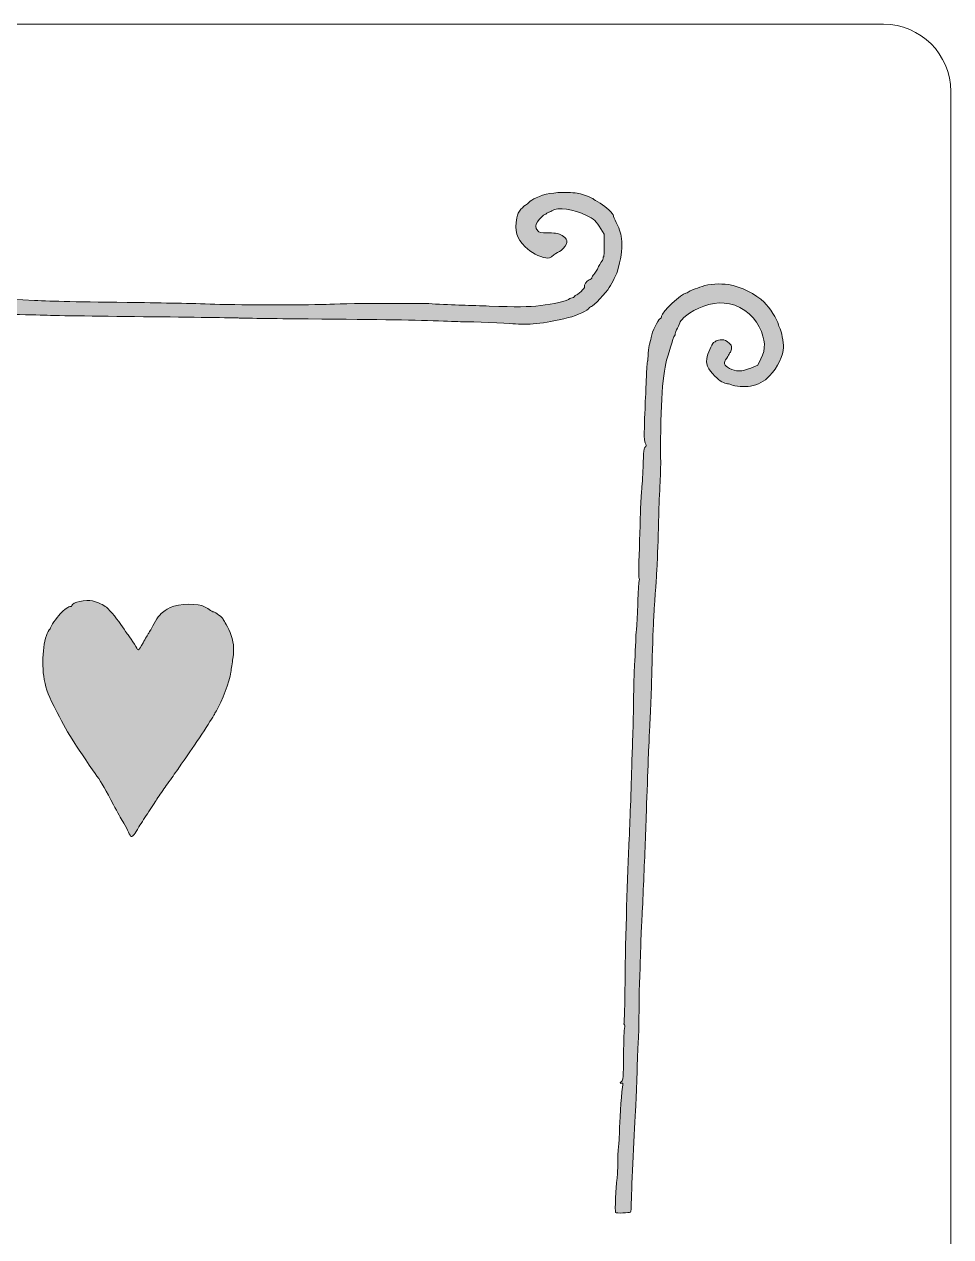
# Model space of a CAD drawing. Header units: inches. Extents: x 0.8 to 3.9, y -5.2 to -0.84.
# Drawn here: x 2.178 to 3.903, y -3.102 to -0.844 of the extents above; entities that cross this region are included whole.
import ezdxf

# ---------------------------------------------------------------- set-up
doc = ezdxf.new("R2010")
doc.units = ezdxf.units.IN
doc.header["$MEASUREMENT"] = 0
doc.layers.add('Layer 1', color=7, linetype='Continuous')

msp = doc.modelspace()

# ---------------------------------------------------------------- hatches: boundary and pattern name
at = {"layer": 'Layer 1', "true_color": 0x231f20}
h = msp.add_hatch(color=250, dxfattribs=at)
h.dxf.hatch_style = 2
edge = h.paths.add_edge_path()
edge.add_spline(control_points=[(3.0875, -1.4014), (3.0779, -1.4003), (3.0083, -1.3976), (2.9978, -1.3979), (2.9965, -1.3979), (2.9789, -1.3973), (2.9586, -1.3965), (2.9081, -1.3946), (2.8465, -1.3936), (2.7066, -1.3925), (2.641, -1.392), (2.5823, -1.3912), (2.5761, -1.3908), (2.57, -1.3904), (2.4908, -1.3894), (2.4001, -1.3884), (2.3094, -1.3875), (2.2252, -1.3862), (2.2128, -1.3856), (2.2005, -1.385), (2.1649, -1.3843), (2.1336, -1.3841), (2.1024, -1.3839), (2.0476, -1.3828), (2.012, -1.3818), (1.9763, -1.3808), (1.8932, -1.3799), (1.8271, -1.3799), (1.736, -1.3798), (1.7061, -1.3793), (1.7027, -1.3778), (1.6988, -1.3761), (1.6983, -1.375), (1.6983, -1.3682), (1.6983, -1.3639), (1.6994, -1.3589), (1.7007, -1.357), (1.7029, -1.3539), (1.7029, -1.3534), (1.7004, -1.352), (1.6944, -1.3487), (1.707, -1.3483), (1.7669, -1.3501), (1.8003, -1.3511), (1.878, -1.3519), (1.9395, -1.3519), (2.0452, -1.3519), (2.0768, -1.3526), (2.1968, -1.3582), (2.2312, -1.3598), (2.2735, -1.3606), (2.3905, -1.3621), (2.4513, -1.3629), (2.493, -1.3638), (2.5417, -1.3655), (2.5708, -1.3665), (2.7261, -1.3665), (2.7402, -1.3655), (2.7669, -1.3636), (2.9116, -1.3628), (2.9373, -1.3644), (2.9534, -1.3654), (2.9785, -1.3665), (2.993, -1.367), (3.0076, -1.3674), (3.0303, -1.3682), (3.0435, -1.3686), (3.0945, -1.3705), (3.1157, -1.3703), (3.1395, -1.3677), (3.1617, -1.3652), (3.1897, -1.3586), (3.1938, -1.3548), (3.1946, -1.354), (3.1967, -1.3534), (3.1983, -1.3534), (3.1999, -1.3534), (3.2016, -1.3523), (3.2021, -1.351), (3.2026, -1.3496), (3.2039, -1.3485), (3.2049, -1.3485), (3.2077, -1.3485), (3.2222, -1.3343), (3.2211, -1.3326), (3.2194, -1.3298), (3.2249, -1.3218), (3.2298, -1.3198), (3.2325, -1.3187), (3.2347, -1.3167), (3.2347, -1.3155), (3.2347, -1.3142), (3.2363, -1.3116), (3.2383, -1.3095), (3.2403, -1.3075), (3.2444, -1.3011), (3.2473, -1.2952), (3.2503, -1.2893), (3.2534, -1.2841), (3.2542, -1.2836), (3.2549, -1.2831), (3.2555, -1.2814), (3.2555, -1.2796), (3.2555, -1.2779), (3.256, -1.2765), (3.2567, -1.2765), (3.2574, -1.2765), (3.2578, -1.2671), (3.2577, -1.2556), (3.2577, -1.2556), (3.2574, -1.2347), (3.2574, -1.2347), (3.2574, -1.2347), (3.2514, -1.2248), (3.2514, -1.2248), (3.2427, -1.2104), (3.2385, -1.2065), (3.2247, -1.1996), (3.2005, -1.1878), (3.1713, -1.1839), (3.1602, -1.1911), (3.1577, -1.1928), (3.1552, -1.1939), (3.1548, -1.1937), (3.1543, -1.1935), (3.1526, -1.1944), (3.1511, -1.1957), (3.1495, -1.197), (3.1477, -1.1981), (3.1471, -1.1982), (3.145, -1.1982), (3.1372, -1.2058), (3.1333, -1.2116), (3.1291, -1.2177), (3.1292, -1.2224), (3.1338, -1.2284), (3.1365, -1.232), (3.1377, -1.2323), (3.1541, -1.2324), (3.1702, -1.2326), (3.1721, -1.2329), (3.1791, -1.2371), (3.1871, -1.2418), (3.1894, -1.2463), (3.1875, -1.2528), (3.1861, -1.2573), (3.1773, -1.2669), (3.1745, -1.2669), (3.1735, -1.2669), (3.1688, -1.2699), (3.164, -1.2734), (3.1564, -1.2793), (3.1548, -1.2798), (3.1491, -1.279), (3.1369, -1.2771), (3.1209, -1.2685), (3.1105, -1.2581), (3.0945, -1.2422), (3.0907, -1.2291), (3.095, -1.2042), (3.0962, -1.1972), (3.0979, -1.1936), (3.1027, -1.1882), (3.1061, -1.1844), (3.1107, -1.1803), (3.113, -1.1791), (3.1152, -1.1779), (3.1177, -1.1758), (3.1184, -1.1746), (3.1191, -1.1734), (3.1249, -1.1698), (3.1312, -1.1668), (3.1461, -1.1595), (3.164, -1.1565), (3.1891, -1.1571), (3.2053, -1.1575), (3.2103, -1.1583), (3.2211, -1.162), (3.2281, -1.1645), (3.235, -1.1674), (3.2363, -1.1685), (3.2376, -1.1696), (3.2439, -1.1734), (3.2502, -1.1771), (3.2611, -1.1834), (3.2747, -1.1964), (3.2747, -1.2005), (3.2747, -1.2015), (3.277, -1.207), (3.2799, -1.2127), (3.2879, -1.2286), (3.2892, -1.2331), (3.2902, -1.2483), (3.2914, -1.265), (3.2891, -1.28), (3.2818, -1.3052), (3.2805, -1.3095), (3.2734, -1.3235), (3.2671, -1.3342), (3.2621, -1.3427), (3.2368, -1.3694), (3.2338, -1.3694), (3.2326, -1.3694), (3.2311, -1.3703), (3.2304, -1.3714), (3.2267, -1.3772), (3.2082, -1.3861), (3.1912, -1.3901), (3.143, -1.4016), (3.1152, -1.4046), (3.0875, -1.4014), (3.0875, -1.4014), (3.0875, -1.4014), (3.0875, -1.4014)], knot_values=[0, 0, 0, 0, 1, 1, 1, 2, 2, 2, 3, 3, 3, 4, 4, 4, 5, 5, 5, 6, 6, 6, 7, 7, 7, 8, 8, 8, 9, 9, 9, 10, 10, 10, 11, 11, 11, 12, 12, 12, 13, 13, 13, 14, 14, 14, 15, 15, 15, 16, 16, 16, 17, 17, 17, 18, 18, 18, 19, 19, 19, 20, 20, 20, 21, 21, 21, 22, 22, 22, 23, 23, 23, 24, 24, 24, 25, 25, 25, 26, 26, 26, 27, 27, 27, 28, 28, 28, 29, 29, 29, 30, 30, 30, 31, 31, 31, 32, 32, 32, 33, 33, 33, 34, 34, 34, 35, 35, 35, 36, 36, 36, 37, 37, 37, 38, 38, 38, 39, 39, 39, 40, 40, 40, 41, 41, 41, 42, 42, 42, 43, 43, 43, 44, 44, 44, 45, 45, 45, 46, 46, 46, 47, 47, 47, 48, 48, 48, 49, 49, 49, 50, 50, 50, 51, 51, 51, 52, 52, 52, 53, 53, 53, 54, 54, 54, 55, 55, 55, 56, 56, 56, 57, 57, 57, 58, 58, 58, 59, 59, 59, 60, 60, 60, 61, 61, 61, 62, 62, 62, 63, 63, 63, 64, 64, 64, 65, 65, 65, 66, 66, 66, 67, 67, 67, 68, 68, 68, 69, 69, 69, 70, 70, 70, 71, 71, 71, 71], degree=3, periodic=1)
h = msp.add_hatch(color=250, dxfattribs=at)
h.dxf.hatch_style = 2
edge = h.paths.add_edge_path()
edge.add_spline(control_points=[(3.2788, -3.0573), (3.2774, -3.055), (3.2793, -3.0081), (3.2813, -2.9963), (3.2823, -2.9906), (3.283, -2.9769), (3.2829, -2.9659), (3.2828, -2.9549), (3.2835, -2.9402), (3.2844, -2.9331), (3.2853, -2.9261), (3.286, -2.9135), (3.286, -2.9051), (3.2859, -2.891), (3.2893, -2.8432), (3.2917, -2.8239), (3.2927, -2.8164), (3.2925, -2.8155), (3.2902, -2.8164), (3.2866, -2.8178), (3.2868, -2.8145), (3.2904, -2.8125), (3.2929, -2.8111), (3.2932, -2.8067), (3.2936, -2.7633), (3.2939, -2.7371), (3.2948, -2.7145), (3.2955, -2.7131), (3.2963, -2.7117), (3.2962, -2.7094), (3.2953, -2.7078), (3.2945, -2.7063), (3.2942, -2.7044), (3.2947, -2.7036), (3.2952, -2.7028), (3.296, -2.6691), (3.2964, -2.6288), (3.2975, -2.5402), (3.3006, -2.4316), (3.3043, -2.3594), (3.3053, -2.3402), (3.3079, -2.2655), (3.3092, -2.2185), (3.3097, -2.2014), (3.3104, -2.1801), (3.3108, -2.1713), (3.3112, -2.1625), (3.3118, -2.1326), (3.3123, -2.1049), (3.3127, -2.0772), (3.3135, -2.0491), (3.3139, -2.0425), (3.3147, -2.0312), (3.3167, -1.9885), (3.3167, -1.9833), (3.3166, -1.982), (3.3173, -1.9731), (3.3181, -1.9635), (3.319, -1.954), (3.32, -1.9317), (3.3205, -1.9139), (3.321, -1.8962), (3.322, -1.8809), (3.3228, -1.88), (3.3236, -1.8791), (3.3236, -1.8773), (3.3227, -1.876), (3.322, -1.8747), (3.3216, -1.8654), (3.322, -1.8553), (3.3229, -1.8296), (3.3244, -1.7822), (3.3251, -1.7536), (3.3254, -1.7404), (3.3264, -1.7224), (3.3273, -1.7135), (3.3282, -1.7047), (3.3294, -1.6849), (3.3299, -1.6695), (3.331, -1.6384), (3.3318, -1.6312), (3.334, -1.6312), (3.3361, -1.6312), (3.336, -1.6258), (3.3338, -1.6236), (3.3326, -1.6225), (3.3321, -1.6151), (3.3323, -1.6029), (3.3325, -1.5855), (3.3328, -1.5769), (3.3349, -1.5312), (3.3353, -1.5224), (3.3359, -1.5069), (3.3364, -1.4968), (3.3371, -1.4799), (3.3379, -1.4704), (3.3386, -1.4704), (3.3388, -1.4704), (3.3392, -1.4641), (3.3395, -1.4564), (3.3399, -1.4487), (3.3409, -1.4411), (3.3417, -1.4396), (3.3426, -1.438), (3.344, -1.4324), (3.345, -1.4271), (3.3471, -1.4158), (3.357, -1.395), (3.3613, -1.3926), (3.363, -1.3918), (3.3644, -1.3894), (3.3644, -1.3874), (3.3644, -1.3803), (3.4022, -1.3447), (3.4097, -1.3447), (3.4111, -1.3447), (3.4131, -1.3438), (3.4143, -1.3426), (3.4154, -1.3415), (3.4196, -1.3394), (3.4236, -1.3379), (3.4275, -1.3365), (3.4349, -1.3338), (3.44, -1.332), (3.4521, -1.3276), (3.4739, -1.3261), (3.4892, -1.3287), (3.5119, -1.3324), (3.5402, -1.3464), (3.5555, -1.3615), (3.5657, -1.3716), (3.5795, -1.3931), (3.5823, -1.4035), (3.5832, -1.4068), (3.5845, -1.4103), (3.5852, -1.4111), (3.5872, -1.4137), (3.5916, -1.4372), (3.5916, -1.4455), (3.5916, -1.4601), (3.5802, -1.4833), (3.5653, -1.4988), (3.5555, -1.5092), (3.5445, -1.515), (3.5298, -1.5177), (3.5196, -1.5196), (3.5002, -1.5184), (3.4949, -1.5156), (3.4931, -1.5146), (3.4898, -1.5137), (3.4875, -1.5135), (3.4811, -1.513), (3.4731, -1.5082), (3.4639, -1.4993), (3.4502, -1.4861), (3.446, -1.4755), (3.4494, -1.4623), (3.4521, -1.4516), (3.4599, -1.4359), (3.4626, -1.4359), (3.4639, -1.4359), (3.4652, -1.4351), (3.4655, -1.4342), (3.4658, -1.4332), (3.4694, -1.432), (3.4735, -1.4316), (3.4796, -1.4309), (3.4819, -1.4314), (3.4863, -1.4345), (3.4942, -1.4401), (3.4956, -1.4424), (3.4945, -1.4487), (3.494, -1.4518), (3.4929, -1.4546), (3.4922, -1.4549), (3.4914, -1.4552), (3.4908, -1.456), (3.4908, -1.4568), (3.4908, -1.4576), (3.4885, -1.4614), (3.4858, -1.4654), (3.4791, -1.4748), (3.4802, -1.4788), (3.4908, -1.4846), (3.5029, -1.4912), (3.5136, -1.491), (3.5305, -1.484), (3.5305, -1.484), (3.5438, -1.4785), (3.5438, -1.4785), (3.5438, -1.4785), (3.5493, -1.4672), (3.5493, -1.4672), (3.559, -1.4474), (3.5583, -1.4323), (3.5463, -1.4073), (3.5348, -1.3832), (3.5076, -1.3647), (3.4809, -1.3629), (3.4574, -1.3613), (3.4277, -1.3715), (3.4088, -1.3876), (3.4042, -1.3915), (3.3999, -1.3963), (3.3993, -1.3981), (3.3988, -1.4), (3.3964, -1.4051), (3.3941, -1.4095), (3.3919, -1.4139), (3.39, -1.4186), (3.39, -1.42), (3.39, -1.4214), (3.3893, -1.4232), (3.3885, -1.424), (3.3869, -1.4257), (3.3754, -1.4624), (3.3725, -1.4753), (3.3685, -1.4927), (3.3658, -1.5182), (3.3642, -1.5552), (3.3628, -1.5865), (3.362, -1.6536), (3.3629, -1.6568), (3.3631, -1.6572), (3.3631, -1.658), (3.3631, -1.6584), (3.3631, -1.6588), (3.3626, -1.6736), (3.362, -1.6911), (3.3614, -1.7087), (3.3607, -1.7234), (3.3604, -1.7239), (3.3601, -1.7244), (3.3595, -1.7446), (3.3589, -1.7688), (3.358, -1.8075), (3.3573, -1.8275), (3.3555, -1.8616), (3.3551, -1.8703), (3.3528, -1.9059), (3.3499, -1.9481), (3.3491, -1.96), (3.3477, -1.9996), (3.3468, -2.0361), (3.3459, -2.0726), (3.344, -2.1241), (3.3426, -2.1505), (3.3413, -2.1769), (3.3399, -2.2057), (3.3396, -2.2145), (3.3387, -2.2366), (3.3373, -2.2787), (3.3363, -2.3066), (3.3359, -2.3193), (3.3352, -2.3391), (3.3348, -2.3506), (3.3343, -2.362), (3.3332, -2.3897), (3.3323, -2.4122), (3.3306, -2.4563), (3.3278, -2.5148), (3.3268, -2.529), (3.3264, -2.5339), (3.3257, -2.5573), (3.3251, -2.581), (3.3246, -2.6048), (3.3238, -2.6251), (3.3235, -2.6263), (3.3231, -2.6274), (3.3227, -2.6486), (3.3226, -2.6735), (3.3225, -2.6983), (3.3218, -2.7277), (3.3211, -2.7387), (3.3205, -2.7497), (3.3194, -2.7763), (3.3188, -2.7979), (3.3182, -2.8195), (3.3171, -2.8468), (3.3163, -2.8587), (3.3134, -2.902), (3.3086, -3.0059), (3.3081, -3.0392), (3.3079, -3.0483), (3.3073, -3.056), (3.3067, -3.0564), (3.3043, -3.0579), (3.2797, -3.0588), (3.2788, -3.0573), (3.2788, -3.0573), (3.2788, -3.0573), (3.2788, -3.0573)], knot_values=[0, 0, 0, 0, 1, 1, 1, 2, 2, 2, 3, 3, 3, 4, 4, 4, 5, 5, 5, 6, 6, 6, 7, 7, 7, 8, 8, 8, 9, 9, 9, 10, 10, 10, 11, 11, 11, 12, 12, 12, 13, 13, 13, 14, 14, 14, 15, 15, 15, 16, 16, 16, 17, 17, 17, 18, 18, 18, 19, 19, 19, 20, 20, 20, 21, 21, 21, 22, 22, 22, 23, 23, 23, 24, 24, 24, 25, 25, 25, 26, 26, 26, 27, 27, 27, 28, 28, 28, 29, 29, 29, 30, 30, 30, 31, 31, 31, 32, 32, 32, 33, 33, 33, 34, 34, 34, 35, 35, 35, 36, 36, 36, 37, 37, 37, 38, 38, 38, 39, 39, 39, 40, 40, 40, 41, 41, 41, 42, 42, 42, 43, 43, 43, 44, 44, 44, 45, 45, 45, 46, 46, 46, 47, 47, 47, 48, 48, 48, 49, 49, 49, 50, 50, 50, 51, 51, 51, 52, 52, 52, 53, 53, 53, 54, 54, 54, 55, 55, 55, 56, 56, 56, 57, 57, 57, 58, 58, 58, 59, 59, 59, 60, 60, 60, 61, 61, 61, 62, 62, 62, 63, 63, 63, 64, 64, 64, 65, 65, 65, 66, 66, 66, 67, 67, 67, 68, 68, 68, 69, 69, 69, 70, 70, 70, 71, 71, 71, 72, 72, 72, 73, 73, 73, 74, 74, 74, 75, 75, 75, 76, 76, 76, 77, 77, 77, 78, 78, 78, 79, 79, 79, 80, 80, 80, 81, 81, 81, 82, 82, 82, 83, 83, 83, 84, 84, 84, 85, 85, 85, 86, 86, 86, 87, 87, 87, 88, 88, 88, 89, 89, 89, 90, 90, 90, 91, 91, 91, 92, 92, 92, 93, 93, 93, 94, 94, 94, 95, 95, 95, 96, 96, 96, 97, 97, 97, 97], degree=3, periodic=1)
h = msp.add_hatch(color=250, dxfattribs=at)
h.dxf.hatch_style = 2
edge = h.paths.add_edge_path()
edge.add_spline(control_points=[(2.3758, -2.3558), (2.3749, -2.3547), (2.3723, -2.3497), (2.3699, -2.3446), (2.3676, -2.3396), (2.3636, -2.3324), (2.3611, -2.3286), (2.3586, -2.3248), (2.351, -2.311), (2.3441, -2.2978), (2.33, -2.2704), (2.3221, -2.2567), (2.313, -2.2441), (2.3065, -2.2351), (2.2783, -2.1933), (2.272, -2.1833), (2.258, -2.1613), (2.2509, -2.1489), (2.2389, -2.1256), (2.2225, -2.0936), (2.2191, -2.0848), (2.2151, -2.0644), (2.2089, -2.0323), (2.2136, -1.9847), (2.2243, -1.972), (2.2255, -1.9706), (2.2265, -1.9688), (2.2265, -1.9679), (2.2265, -1.9659), (2.2382, -1.9492), (2.2446, -1.9421), (2.2517, -1.9341), (2.2615, -1.9273), (2.2642, -1.9283), (2.2656, -1.9289), (2.2665, -1.9282), (2.2665, -1.9267), (2.2665, -1.9208), (2.2933, -1.9145), (2.3051, -1.9177), (2.3148, -1.9203), (2.3256, -1.9254), (2.3309, -1.9297), (2.3378, -1.9356), (2.3532, -1.9543), (2.3609, -1.9663), (2.3648, -1.9723), (2.3687, -1.9781), (2.3697, -1.9791), (2.3727, -1.9822), (2.3881, -2.0059), (2.3881, -2.0074), (2.3881, -2.0082), (2.389, -2.0089), (2.3902, -2.0089), (2.3913, -2.0089), (2.3953, -2.0029), (2.3992, -1.9957), (2.403, -1.9884), (2.4077, -1.9803), (2.4096, -1.9777), (2.4115, -1.975), (2.415, -1.9689), (2.4174, -1.9641), (2.4233, -1.952), (2.4313, -1.9416), (2.4379, -1.9373), (2.4409, -1.9353), (2.4441, -1.9331), (2.445, -1.9324), (2.4539, -1.925), (2.4935, -1.9214), (2.5085, -1.9266), (2.5131, -1.9282), (2.5193, -1.9316), (2.5222, -1.934), (2.5251, -1.9365), (2.5288, -1.9385), (2.5305, -1.9385), (2.5334, -1.9385), (2.5478, -1.9493), (2.5481, -1.9516), (2.5481, -1.9522), (2.5499, -1.9553), (2.552, -1.9584), (2.5541, -1.9615), (2.5582, -1.9697), (2.5611, -1.9765), (2.5677, -1.9923), (2.5692, -2.0066), (2.5663, -2.0252), (2.5651, -2.0329), (2.5634, -2.0444), (2.5625, -2.0508), (2.5601, -2.0678), (2.5461, -2.1051), (2.5355, -2.1226), (2.5337, -2.1256), (2.5317, -2.1292), (2.5311, -2.1305), (2.5288, -2.1355), (2.4911, -2.1925), (2.4755, -2.2145), (2.4718, -2.2198), (2.4645, -2.2303), (2.4593, -2.2377), (2.4542, -2.2452), (2.4455, -2.2575), (2.4401, -2.2649), (2.4347, -2.2724), (2.4271, -2.2836), (2.4232, -2.2898), (2.4193, -2.2959), (2.4111, -2.3085), (2.4049, -2.3178), (2.3986, -2.327), (2.3913, -2.3386), (2.3885, -2.3435), (2.3821, -2.3547), (2.378, -2.3587), (2.3758, -2.3558), (2.3758, -2.3558), (2.3758, -2.3558), (2.3758, -2.3558)], knot_values=[0, 0, 0, 0, 1, 1, 1, 2, 2, 2, 3, 3, 3, 4, 4, 4, 5, 5, 5, 6, 6, 6, 7, 7, 7, 8, 8, 8, 9, 9, 9, 10, 10, 10, 11, 11, 11, 12, 12, 12, 13, 13, 13, 14, 14, 14, 15, 15, 15, 16, 16, 16, 17, 17, 17, 18, 18, 18, 19, 19, 19, 20, 20, 20, 21, 21, 21, 22, 22, 22, 23, 23, 23, 24, 24, 24, 25, 25, 25, 26, 26, 26, 27, 27, 27, 28, 28, 28, 29, 29, 29, 30, 30, 30, 31, 31, 31, 32, 32, 32, 33, 33, 33, 34, 34, 34, 35, 35, 35, 36, 36, 36, 37, 37, 37, 38, 38, 38, 39, 39, 39, 40, 40, 40, 41, 41, 41, 41], degree=3, periodic=1)

# ---------------------------------------------------------------- linework, layer by layer
at = {"layer": 'Layer 1', "color": 2, "lineweight": 5, "true_color": 0xf6eb16}
msp.add_open_spline([(0.9233, -0.8436), (0.9233, -0.8436), (3.7779, -0.8436), (3.7779, -0.8436), (3.8469, -0.8436), (3.9029, -0.8996), (3.9029, -0.9686), (3.9029, -0.9686), (3.9029, -5.0732), (3.9029, -5.0732), (3.9029, -5.1422), (3.8469, -5.1982), (3.7779, -5.1982), (3.7779, -5.1982), (0.9233, -5.1982), (0.9233, -5.1982), (0.8543, -5.1982), (0.7983, -5.1422), (0.7983, -5.0732), (0.7983, -5.0732), (0.7983, -0.9686), (0.7983, -0.9686), (0.7983, -0.8996), (0.8543, -0.8436), (0.9233, -0.8436)], degree=3, knots=[0, 0, 0, 0, 1, 1, 1, 2, 2, 2, 3, 3, 3, 4, 4, 4, 5, 5, 5, 6, 6, 6, 7, 7, 7, 8, 8, 8, 8], dxfattribs=at)
at = {"layer": 'Layer 1', "color": 250, "lineweight": 5, "true_color": 0x231f20}
for points, knots in [([(3.0875, -1.4014), (3.0779, -1.4003), (3.0083, -1.3976), (2.9978, -1.3979), (2.9965, -1.3979), (2.9789, -1.3973), (2.9586, -1.3965), (2.9081, -1.3946), (2.8465, -1.3936), (2.7066, -1.3925), (2.641, -1.392), (2.5823, -1.3912), (2.5761, -1.3908), (2.57, -1.3904), (2.4908, -1.3894), (2.4001, -1.3884), (2.3094, -1.3875), (2.2252, -1.3862), (2.2128, -1.3856), (2.2005, -1.385), (2.1649, -1.3843), (2.1336, -1.3841), (2.1024, -1.3839), (2.0476, -1.3828), (2.012, -1.3818), (1.9763, -1.3808), (1.8932, -1.3799), (1.8271, -1.3799), (1.736, -1.3798), (1.7061, -1.3793), (1.7027, -1.3778), (1.6988, -1.3761), (1.6983, -1.375), (1.6983, -1.3682), (1.6983, -1.3639), (1.6994, -1.3589), (1.7007, -1.357), (1.7029, -1.3539), (1.7029, -1.3534), (1.7004, -1.352), (1.6944, -1.3487), (1.707, -1.3483), (1.7669, -1.3501), (1.8003, -1.3511), (1.878, -1.3519), (1.9395, -1.3519), (2.0452, -1.3519), (2.0768, -1.3526), (2.1968, -1.3582), (2.2312, -1.3598), (2.2735, -1.3606), (2.3905, -1.3621), (2.4513, -1.3629), (2.493, -1.3638), (2.5417, -1.3655), (2.5708, -1.3665), (2.7261, -1.3665), (2.7402, -1.3655), (2.7669, -1.3636), (2.9116, -1.3628), (2.9373, -1.3644), (2.9534, -1.3654), (2.9785, -1.3665), (2.993, -1.367), (3.0076, -1.3674), (3.0303, -1.3682), (3.0435, -1.3686), (3.0945, -1.3705), (3.1157, -1.3703), (3.1395, -1.3677), (3.1617, -1.3652), (3.1897, -1.3586), (3.1938, -1.3548), (3.1946, -1.354), (3.1967, -1.3534), (3.1983, -1.3534), (3.1999, -1.3534), (3.2016, -1.3523), (3.2021, -1.351), (3.2026, -1.3496), (3.2039, -1.3485), (3.2049, -1.3485), (3.2077, -1.3485), (3.2222, -1.3343), (3.2211, -1.3326), (3.2194, -1.3298), (3.2249, -1.3218), (3.2298, -1.3198), (3.2325, -1.3187), (3.2347, -1.3167), (3.2347, -1.3155), (3.2347, -1.3142), (3.2363, -1.3116), (3.2383, -1.3095), (3.2403, -1.3075), (3.2444, -1.3011), (3.2473, -1.2952), (3.2503, -1.2893), (3.2534, -1.2841), (3.2542, -1.2836), (3.2549, -1.2831), (3.2555, -1.2814), (3.2555, -1.2796), (3.2555, -1.2779), (3.256, -1.2765), (3.2567, -1.2765), (3.2574, -1.2765), (3.2578, -1.2671), (3.2577, -1.2556), (3.2577, -1.2556), (3.2574, -1.2347), (3.2574, -1.2347), (3.2574, -1.2347), (3.2514, -1.2248), (3.2514, -1.2248), (3.2427, -1.2104), (3.2385, -1.2065), (3.2247, -1.1996), (3.2005, -1.1878), (3.1713, -1.1839), (3.1602, -1.1911), (3.1577, -1.1928), (3.1552, -1.1939), (3.1548, -1.1937), (3.1543, -1.1935), (3.1526, -1.1944), (3.1511, -1.1957), (3.1495, -1.197), (3.1477, -1.1981), (3.1471, -1.1982), (3.145, -1.1982), (3.1372, -1.2058), (3.1333, -1.2116), (3.1291, -1.2177), (3.1292, -1.2224), (3.1338, -1.2284), (3.1365, -1.232), (3.1377, -1.2323), (3.1541, -1.2324), (3.1702, -1.2326), (3.1721, -1.2329), (3.1791, -1.2371), (3.1871, -1.2418), (3.1894, -1.2463), (3.1875, -1.2528), (3.1861, -1.2573), (3.1773, -1.2669), (3.1745, -1.2669), (3.1735, -1.2669), (3.1688, -1.2699), (3.164, -1.2734), (3.1564, -1.2793), (3.1548, -1.2798), (3.1491, -1.279), (3.1369, -1.2771), (3.1209, -1.2685), (3.1105, -1.2581), (3.0945, -1.2422), (3.0907, -1.2291), (3.095, -1.2042), (3.0962, -1.1972), (3.0979, -1.1936), (3.1027, -1.1882), (3.1061, -1.1844), (3.1107, -1.1803), (3.113, -1.1791), (3.1152, -1.1779), (3.1177, -1.1758), (3.1184, -1.1746), (3.1191, -1.1734), (3.1249, -1.1698), (3.1312, -1.1668), (3.1461, -1.1595), (3.164, -1.1565), (3.1891, -1.1571), (3.2053, -1.1575), (3.2103, -1.1583), (3.2211, -1.162), (3.2281, -1.1645), (3.235, -1.1674), (3.2363, -1.1685), (3.2376, -1.1696), (3.2439, -1.1734), (3.2502, -1.1771), (3.2611, -1.1834), (3.2747, -1.1964), (3.2747, -1.2005), (3.2747, -1.2015), (3.277, -1.207), (3.2799, -1.2127), (3.2879, -1.2286), (3.2892, -1.2331), (3.2902, -1.2483), (3.2914, -1.265), (3.2891, -1.28), (3.2818, -1.3052), (3.2805, -1.3095), (3.2734, -1.3235), (3.2671, -1.3342), (3.2621, -1.3427), (3.2368, -1.3694), (3.2338, -1.3694), (3.2326, -1.3694), (3.2311, -1.3703), (3.2304, -1.3714), (3.2267, -1.3772), (3.2082, -1.3861), (3.1912, -1.3901), (3.143, -1.4016), (3.1152, -1.4046), (3.0875, -1.4014), (3.0875, -1.4014), (3.0875, -1.4014), (3.0875, -1.4014)], [0, 0, 0, 0, 1, 1, 1, 2, 2, 2, 3, 3, 3, 4, 4, 4, 5, 5, 5, 6, 6, 6, 7, 7, 7, 8, 8, 8, 9, 9, 9, 10, 10, 10, 11, 11, 11, 12, 12, 12, 13, 13, 13, 14, 14, 14, 15, 15, 15, 16, 16, 16, 17, 17, 17, 18, 18, 18, 19, 19, 19, 20, 20, 20, 21, 21, 21, 22, 22, 22, 23, 23, 23, 24, 24, 24, 25, 25, 25, 26, 26, 26, 27, 27, 27, 28, 28, 28, 29, 29, 29, 30, 30, 30, 31, 31, 31, 32, 32, 32, 33, 33, 33, 34, 34, 34, 35, 35, 35, 36, 36, 36, 37, 37, 37, 38, 38, 38, 39, 39, 39, 40, 40, 40, 41, 41, 41, 42, 42, 42, 43, 43, 43, 44, 44, 44, 45, 45, 45, 46, 46, 46, 47, 47, 47, 48, 48, 48, 49, 49, 49, 50, 50, 50, 51, 51, 51, 52, 52, 52, 53, 53, 53, 54, 54, 54, 55, 55, 55, 56, 56, 56, 57, 57, 57, 58, 58, 58, 59, 59, 59, 60, 60, 60, 61, 61, 61, 62, 62, 62, 63, 63, 63, 64, 64, 64, 65, 65, 65, 66, 66, 66, 67, 67, 67, 68, 68, 68, 69, 69, 69, 70, 70, 70, 71, 71, 71, 71]), ([(3.2788, -3.0573), (3.2774, -3.055), (3.2793, -3.0081), (3.2813, -2.9963), (3.2823, -2.9906), (3.283, -2.9769), (3.2829, -2.9659), (3.2828, -2.9549), (3.2835, -2.9402), (3.2844, -2.9331), (3.2853, -2.9261), (3.286, -2.9135), (3.286, -2.9051), (3.2859, -2.891), (3.2893, -2.8432), (3.2917, -2.8239), (3.2927, -2.8164), (3.2925, -2.8155), (3.2902, -2.8164), (3.2866, -2.8178), (3.2868, -2.8145), (3.2904, -2.8125), (3.2929, -2.8111), (3.2932, -2.8067), (3.2936, -2.7633), (3.2939, -2.7371), (3.2948, -2.7145), (3.2955, -2.7131), (3.2963, -2.7117), (3.2962, -2.7094), (3.2953, -2.7078), (3.2945, -2.7063), (3.2942, -2.7044), (3.2947, -2.7036), (3.2952, -2.7028), (3.296, -2.6691), (3.2964, -2.6288), (3.2975, -2.5402), (3.3006, -2.4316), (3.3043, -2.3594), (3.3053, -2.3402), (3.3079, -2.2655), (3.3092, -2.2185), (3.3097, -2.2014), (3.3104, -2.1801), (3.3108, -2.1713), (3.3112, -2.1625), (3.3118, -2.1326), (3.3123, -2.1049), (3.3127, -2.0772), (3.3135, -2.0491), (3.3139, -2.0425), (3.3147, -2.0312), (3.3167, -1.9885), (3.3167, -1.9833), (3.3166, -1.982), (3.3173, -1.9731), (3.3181, -1.9635), (3.319, -1.954), (3.32, -1.9317), (3.3205, -1.9139), (3.321, -1.8962), (3.322, -1.8809), (3.3228, -1.88), (3.3236, -1.8791), (3.3236, -1.8773), (3.3227, -1.876), (3.322, -1.8747), (3.3216, -1.8654), (3.322, -1.8553), (3.3229, -1.8296), (3.3244, -1.7822), (3.3251, -1.7536), (3.3254, -1.7404), (3.3264, -1.7224), (3.3273, -1.7135), (3.3282, -1.7047), (3.3294, -1.6849), (3.3299, -1.6695), (3.331, -1.6384), (3.3318, -1.6312), (3.334, -1.6312), (3.3361, -1.6312), (3.336, -1.6258), (3.3338, -1.6236), (3.3326, -1.6225), (3.3321, -1.6151), (3.3323, -1.6029), (3.3325, -1.5855), (3.3328, -1.5769), (3.3349, -1.5312), (3.3353, -1.5224), (3.3359, -1.5069), (3.3364, -1.4968), (3.3371, -1.4799), (3.3379, -1.4704), (3.3386, -1.4704), (3.3388, -1.4704), (3.3392, -1.4641), (3.3395, -1.4564), (3.3399, -1.4487), (3.3409, -1.4411), (3.3417, -1.4396), (3.3426, -1.438), (3.344, -1.4324), (3.345, -1.4271), (3.3471, -1.4158), (3.357, -1.395), (3.3613, -1.3926), (3.363, -1.3918), (3.3644, -1.3894), (3.3644, -1.3874), (3.3644, -1.3803), (3.4022, -1.3447), (3.4097, -1.3447), (3.4111, -1.3447), (3.4131, -1.3438), (3.4143, -1.3426), (3.4154, -1.3415), (3.4196, -1.3394), (3.4236, -1.3379), (3.4275, -1.3365), (3.4349, -1.3338), (3.44, -1.332), (3.4521, -1.3276), (3.4739, -1.3261), (3.4892, -1.3287), (3.5119, -1.3324), (3.5402, -1.3464), (3.5555, -1.3615), (3.5657, -1.3716), (3.5795, -1.3931), (3.5823, -1.4035), (3.5832, -1.4068), (3.5845, -1.4103), (3.5852, -1.4111), (3.5872, -1.4137), (3.5916, -1.4372), (3.5916, -1.4455), (3.5916, -1.4601), (3.5802, -1.4833), (3.5653, -1.4988), (3.5555, -1.5092), (3.5445, -1.515), (3.5298, -1.5177), (3.5196, -1.5196), (3.5002, -1.5184), (3.4949, -1.5156), (3.4931, -1.5146), (3.4898, -1.5137), (3.4875, -1.5135), (3.4811, -1.513), (3.4731, -1.5082), (3.4639, -1.4993), (3.4502, -1.4861), (3.446, -1.4755), (3.4494, -1.4623), (3.4521, -1.4516), (3.4599, -1.4359), (3.4626, -1.4359), (3.4639, -1.4359), (3.4652, -1.4351), (3.4655, -1.4342), (3.4658, -1.4332), (3.4694, -1.432), (3.4735, -1.4316), (3.4796, -1.4309), (3.4819, -1.4314), (3.4863, -1.4345), (3.4942, -1.4401), (3.4956, -1.4424), (3.4945, -1.4487), (3.494, -1.4518), (3.4929, -1.4546), (3.4922, -1.4549), (3.4914, -1.4552), (3.4908, -1.456), (3.4908, -1.4568), (3.4908, -1.4576), (3.4885, -1.4614), (3.4858, -1.4654), (3.4791, -1.4748), (3.4802, -1.4788), (3.4908, -1.4846), (3.5029, -1.4912), (3.5136, -1.491), (3.5305, -1.484), (3.5305, -1.484), (3.5438, -1.4785), (3.5438, -1.4785), (3.5438, -1.4785), (3.5493, -1.4672), (3.5493, -1.4672), (3.559, -1.4474), (3.5583, -1.4323), (3.5463, -1.4073), (3.5348, -1.3832), (3.5076, -1.3647), (3.4809, -1.3629), (3.4574, -1.3613), (3.4277, -1.3715), (3.4088, -1.3876), (3.4042, -1.3915), (3.3999, -1.3963), (3.3993, -1.3981), (3.3988, -1.4), (3.3964, -1.4051), (3.3941, -1.4095), (3.3919, -1.4139), (3.39, -1.4186), (3.39, -1.42), (3.39, -1.4214), (3.3893, -1.4232), (3.3885, -1.424), (3.3869, -1.4257), (3.3754, -1.4624), (3.3725, -1.4753), (3.3685, -1.4927), (3.3658, -1.5182), (3.3642, -1.5552), (3.3628, -1.5865), (3.362, -1.6536), (3.3629, -1.6568), (3.3631, -1.6572), (3.3631, -1.658), (3.3631, -1.6584), (3.3631, -1.6588), (3.3626, -1.6736), (3.362, -1.6911), (3.3614, -1.7087), (3.3607, -1.7234), (3.3604, -1.7239), (3.3601, -1.7244), (3.3595, -1.7446), (3.3589, -1.7688), (3.358, -1.8075), (3.3573, -1.8275), (3.3555, -1.8616), (3.3551, -1.8703), (3.3528, -1.9059), (3.3499, -1.9481), (3.3491, -1.96), (3.3477, -1.9996), (3.3468, -2.0361), (3.3459, -2.0726), (3.344, -2.1241), (3.3426, -2.1505), (3.3413, -2.1769), (3.3399, -2.2057), (3.3396, -2.2145), (3.3387, -2.2366), (3.3373, -2.2787), (3.3363, -2.3066), (3.3359, -2.3193), (3.3352, -2.3391), (3.3348, -2.3506), (3.3343, -2.362), (3.3332, -2.3897), (3.3323, -2.4122), (3.3306, -2.4563), (3.3278, -2.5148), (3.3268, -2.529), (3.3264, -2.5339), (3.3257, -2.5573), (3.3251, -2.581), (3.3246, -2.6048), (3.3238, -2.6251), (3.3235, -2.6263), (3.3231, -2.6274), (3.3227, -2.6486), (3.3226, -2.6735), (3.3225, -2.6983), (3.3218, -2.7277), (3.3211, -2.7387), (3.3205, -2.7497), (3.3194, -2.7763), (3.3188, -2.7979), (3.3182, -2.8195), (3.3171, -2.8468), (3.3163, -2.8587), (3.3134, -2.902), (3.3086, -3.0059), (3.3081, -3.0392), (3.3079, -3.0483), (3.3073, -3.056), (3.3067, -3.0564), (3.3043, -3.0579), (3.2797, -3.0588), (3.2788, -3.0573), (3.2788, -3.0573), (3.2788, -3.0573), (3.2788, -3.0573)], [0, 0, 0, 0, 1, 1, 1, 2, 2, 2, 3, 3, 3, 4, 4, 4, 5, 5, 5, 6, 6, 6, 7, 7, 7, 8, 8, 8, 9, 9, 9, 10, 10, 10, 11, 11, 11, 12, 12, 12, 13, 13, 13, 14, 14, 14, 15, 15, 15, 16, 16, 16, 17, 17, 17, 18, 18, 18, 19, 19, 19, 20, 20, 20, 21, 21, 21, 22, 22, 22, 23, 23, 23, 24, 24, 24, 25, 25, 25, 26, 26, 26, 27, 27, 27, 28, 28, 28, 29, 29, 29, 30, 30, 30, 31, 31, 31, 32, 32, 32, 33, 33, 33, 34, 34, 34, 35, 35, 35, 36, 36, 36, 37, 37, 37, 38, 38, 38, 39, 39, 39, 40, 40, 40, 41, 41, 41, 42, 42, 42, 43, 43, 43, 44, 44, 44, 45, 45, 45, 46, 46, 46, 47, 47, 47, 48, 48, 48, 49, 49, 49, 50, 50, 50, 51, 51, 51, 52, 52, 52, 53, 53, 53, 54, 54, 54, 55, 55, 55, 56, 56, 56, 57, 57, 57, 58, 58, 58, 59, 59, 59, 60, 60, 60, 61, 61, 61, 62, 62, 62, 63, 63, 63, 64, 64, 64, 65, 65, 65, 66, 66, 66, 67, 67, 67, 68, 68, 68, 69, 69, 69, 70, 70, 70, 71, 71, 71, 72, 72, 72, 73, 73, 73, 74, 74, 74, 75, 75, 75, 76, 76, 76, 77, 77, 77, 78, 78, 78, 79, 79, 79, 80, 80, 80, 81, 81, 81, 82, 82, 82, 83, 83, 83, 84, 84, 84, 85, 85, 85, 86, 86, 86, 87, 87, 87, 88, 88, 88, 89, 89, 89, 90, 90, 90, 91, 91, 91, 92, 92, 92, 93, 93, 93, 94, 94, 94, 95, 95, 95, 96, 96, 96, 97, 97, 97, 97]), ([(2.3758, -2.3558), (2.3749, -2.3547), (2.3723, -2.3497), (2.3699, -2.3446), (2.3676, -2.3396), (2.3636, -2.3324), (2.3611, -2.3286), (2.3586, -2.3248), (2.351, -2.311), (2.3441, -2.2978), (2.33, -2.2704), (2.3221, -2.2567), (2.313, -2.2441), (2.3065, -2.2351), (2.2783, -2.1933), (2.272, -2.1833), (2.258, -2.1613), (2.2509, -2.1489), (2.2389, -2.1256), (2.2225, -2.0936), (2.2191, -2.0848), (2.2151, -2.0644), (2.2089, -2.0323), (2.2136, -1.9847), (2.2243, -1.972), (2.2255, -1.9706), (2.2265, -1.9688), (2.2265, -1.9679), (2.2265, -1.9659), (2.2382, -1.9492), (2.2446, -1.9421), (2.2517, -1.9341), (2.2615, -1.9273), (2.2642, -1.9283), (2.2656, -1.9289), (2.2665, -1.9282), (2.2665, -1.9267), (2.2665, -1.9208), (2.2933, -1.9145), (2.3051, -1.9177), (2.3148, -1.9203), (2.3256, -1.9254), (2.3309, -1.9297), (2.3378, -1.9356), (2.3532, -1.9543), (2.3609, -1.9663), (2.3648, -1.9723), (2.3687, -1.9781), (2.3697, -1.9791), (2.3727, -1.9822), (2.3881, -2.0059), (2.3881, -2.0074), (2.3881, -2.0082), (2.389, -2.0089), (2.3902, -2.0089), (2.3913, -2.0089), (2.3953, -2.0029), (2.3992, -1.9957), (2.403, -1.9884), (2.4077, -1.9803), (2.4096, -1.9777), (2.4115, -1.975), (2.415, -1.9689), (2.4174, -1.9641), (2.4233, -1.952), (2.4313, -1.9416), (2.4379, -1.9373), (2.4409, -1.9353), (2.4441, -1.9331), (2.445, -1.9324), (2.4539, -1.925), (2.4935, -1.9214), (2.5085, -1.9266), (2.5131, -1.9282), (2.5193, -1.9316), (2.5222, -1.934), (2.5251, -1.9365), (2.5288, -1.9385), (2.5305, -1.9385), (2.5334, -1.9385), (2.5478, -1.9493), (2.5481, -1.9516), (2.5481, -1.9522), (2.5499, -1.9553), (2.552, -1.9584), (2.5541, -1.9615), (2.5582, -1.9697), (2.5611, -1.9765), (2.5677, -1.9923), (2.5692, -2.0066), (2.5663, -2.0252), (2.5651, -2.0329), (2.5634, -2.0444), (2.5625, -2.0508), (2.5601, -2.0678), (2.5461, -2.1051), (2.5355, -2.1226), (2.5337, -2.1256), (2.5317, -2.1292), (2.5311, -2.1305), (2.5288, -2.1355), (2.4911, -2.1925), (2.4755, -2.2145), (2.4718, -2.2198), (2.4645, -2.2303), (2.4593, -2.2377), (2.4542, -2.2452), (2.4455, -2.2575), (2.4401, -2.2649), (2.4347, -2.2724), (2.4271, -2.2836), (2.4232, -2.2898), (2.4193, -2.2959), (2.4111, -2.3085), (2.4049, -2.3178), (2.3986, -2.327), (2.3913, -2.3386), (2.3885, -2.3435), (2.3821, -2.3547), (2.378, -2.3587), (2.3758, -2.3558), (2.3758, -2.3558), (2.3758, -2.3558), (2.3758, -2.3558)], [0, 0, 0, 0, 1, 1, 1, 2, 2, 2, 3, 3, 3, 4, 4, 4, 5, 5, 5, 6, 6, 6, 7, 7, 7, 8, 8, 8, 9, 9, 9, 10, 10, 10, 11, 11, 11, 12, 12, 12, 13, 13, 13, 14, 14, 14, 15, 15, 15, 16, 16, 16, 17, 17, 17, 18, 18, 18, 19, 19, 19, 20, 20, 20, 21, 21, 21, 22, 22, 22, 23, 23, 23, 24, 24, 24, 25, 25, 25, 26, 26, 26, 27, 27, 27, 28, 28, 28, 29, 29, 29, 30, 30, 30, 31, 31, 31, 32, 32, 32, 33, 33, 33, 34, 34, 34, 35, 35, 35, 36, 36, 36, 37, 37, 37, 38, 38, 38, 39, 39, 39, 40, 40, 40, 41, 41, 41, 41])]:
    msp.add_open_spline(points, degree=3, knots=knots, dxfattribs=at)

doc.saveas('drawing.dxf')
